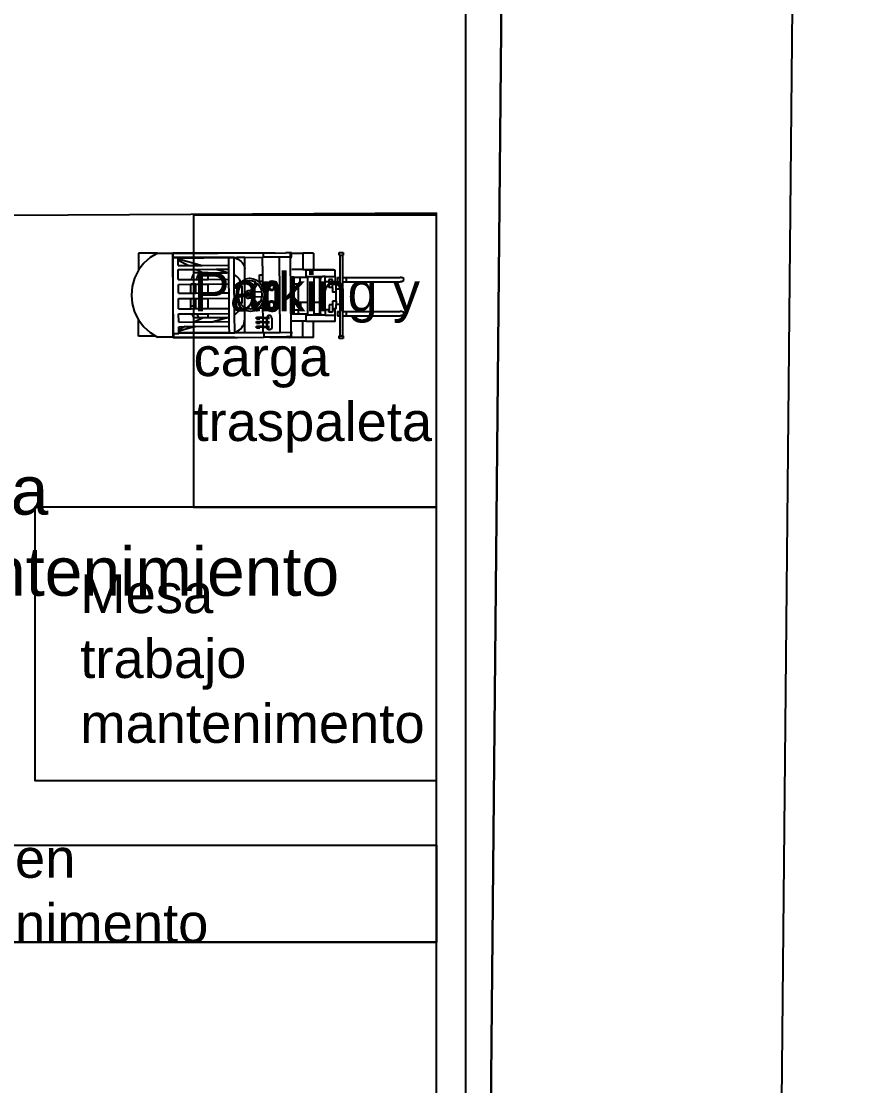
# Model space of a CAD drawing. Header units: millimetres. Extents: x 3051.7 to 3117.6, y 1576.4 to 1673.3.
# Drawn here: x 3109.07 to 3117.59, y 1587.99 to 1598.93 of the extents above; entities that cross this region are included whole.
import ezdxf

# ---------------------------------------------------------------- set-up
doc = ezdxf.new("R2010")
doc.units = ezdxf.units.MM
for name, color, linetype in [('AR_Maquinas', 140, 'Continuous'), ('CONSTRUCCION', 6, 'Continuous'), ('Edges', 7, 'Continuous'), ('Estructura', 9, 'Continuous'), ('PARCELA', 7, 'Continuous'), ('Zonas_Fabrica', 10, 'Continuous')]:
    doc.layers.add(name, color=color, linetype=linetype)
doc.layers.add('limites', color=200, linetype='Continuous', lineweight=30)
doc.styles.get("Standard").update_dxf_attribs({"font": 'arial.ttf'})

# ---------------------------------------------------------------- blocks, each defined once
blk = doc.blocks.new('plan')
at = {"layer": 'Edges'}
for p, q in [((284.9, 240.3), (284.9, 245.6)), ((284.9, 245.6), (293.2, 245.6)), ((293.2, 245.6), (293.2, 240.3)), ((345.7, 243.3), (345.7, 210.7)), ((345.7, 243.3), (367.9, 243.3)), ((367.9, 243.3), (367.9, 209)), ((367.9, 243.3), (395.5, 243.3)), ((391.9, 242.5), (391, 242.5)), ((391, 242.5), (391, 233.5)), ((395.5, 242.6), (391.9, 242.5)), ((391.9, 242.5), (391.9, 242.2)), ((391.9, 242.2), (401.2, 242.3)), ((391.9, 242.2), (392, 233.5)), ((395.5, 243.3), (394.4, 243.3)), ((395.5, 243.3), (395.5, 242.6)), ((395.5, 243.3), (435.6, 243.3)), ((401.2, 242.6), (395.5, 242.6)), ((401.2, 242.5), (401.2, 242.6)), ((401.2, 242.6), (401.2, 242.6)), ((401.2, 242.3), (401.2, 242.5)), ((425.8, 242.5), (401.2, 242.5)), ((401.2, 242.5), (401.2, 242.3)), ((401.2, 242.3), (425.8, 242.5)), ((401.2, 242.3), (401.2, 242.3)), ((425, 242.5), (425, 243.3)), ((425.8, 242.5), (435.6, 242.6)), ((435.6, 243.3), (435.6, 242.6)), ((435.6, 242.6), (447.2, 242.7)), ((501.9, 243.2), (447.2, 242.7)), ((447.2, 242.7), (447.3, 234)), ((633.9, 243.2), (501.9, 243.2)), ((507.7, 243.2), (501.9, 243.2)), ((633.9, 244.2), (507.7, 243.2)), ((507.7, 243.2), (633.9, 243.2)), ((633.9, 244.2), (633.9, 243.2)), ((633.9, 242.5), (633.9, 243.2)), ((633.9, 243.2), (634, 243.2)), ((635.3, 242.5), (633.9, 242.5)), ((634, 235.5), (633.9, 242.5)), ((634, 243.2), (634, 235.5)), ((635.3, 78.6), (635.3, 242.5)), ((635.3, 242.5), (666.6, 242.5)), ((669.8, 240.5), (666.6, 242.5)), ((285.9, 240.3), (284.9, 240.3)), ((292, 240.3), (285.9, 240.3)), ((285.9, 199), (285.9, 240.3)), ((293.2, 240.3), (292, 240.3)), ((292, 199), (292, 240.3)), ((391, 233.5), (389, 233.5)), ((392, 233.5), (391, 233.5)), ((392, 233.5), (414.2, 233.7)), ((392, 233.5), (393.3, 78.3)), ((414.2, 233.7), (447.3, 234)), ((414.2, 233.7), (415.5, 78.5)), ((431.5, 222.2), (431.7, 223.6)), ((431.7, 203.5), (431.5, 222.2)), ((431.7, 223.6), (432.2, 224.9)), ((432.2, 224.9), (433, 226.1)), ((433, 226.1), (434.1, 226.9)), ((434.1, 226.9), (435.3, 227.5)), ((435.3, 227.5), (436, 227.6)), ((436, 227.6), (436.6, 227.7)), ((436, 227.6), (436.8, 227.5)), ((436.4, 223.3), (440.5, 223.1)), ((436.4, 221.8), (440.6, 221.6)), ((436.6, 227.7), (437.9, 227.5)), ((436.8, 227.5), (438, 226.9)), ((437.9, 227.5), (439.2, 227)), ((438, 226.9), (439.1, 226.1)), ((439.1, 226.1), (439.9, 225)), ((439.2, 227), (440.2, 226.1)), ((439.9, 225), (440.4, 223.7)), ((440.2, 226.1), (441.1, 225)), ((440.4, 223.7), (440.5, 223.1)), ((440.5, 223.1), (441.7, 223)), ((440.6, 221.6), (440.7, 213.5)), ((440.6, 221.6), (441.8, 221.5)), ((441.1, 225), (441.6, 223.7)), ((441.6, 223.7), (441.7, 223)), ((441.7, 223), (447.2, 222.8)), ((441.8, 221.5), (441.8, 213.4)), ((441.8, 221.5), (447.1, 221.3)), ((447.1, 221.3), (447.8, 221.3)), ((447.2, 222.8), (447.9, 222.8)), ((447.3, 234), (449.2, 234)), ((447.8, 221.3), (448.7, 221.2)), ((447.9, 222.8), (448.7, 222.7)), ((448.7, 222.7), (449.3, 222.7)), ((448.7, 221.2), (449.3, 221.2)), ((449.2, 234), (507.8, 234.5)), ((449.2, 234), (449.2, 233.8)), ((449.2, 233.8), (487.2, 233.8)), ((449.2, 233.8), (449.3, 222.7)), ((449.3, 222.7), (449.6, 222.7)), ((449.3, 221.2), (449.4, 213.1)), ((449.3, 221.2), (449.5, 221.2)), ((449.5, 221.2), (450.5, 221.2)), ((449.6, 222.7), (450.5, 222.7)), ((450.5, 222.7), (451.6, 222.6)), ((450.5, 221.2), (451.6, 221.1)), ((451.6, 222.6), (452.7, 222.6)), ((451.6, 221.1), (452.7, 221.1)), ((452.7, 222.6), (453.8, 222.6)), ((452.7, 221.1), (453.8, 221.1)), ((453.8, 222.6), (455, 222.5)), ((453.8, 221.1), (455, 221)), ((455, 222.5), (456.3, 222.5)), ((455, 221), (456.3, 221)), ((456.4, 223.3), (456.3, 223)), ((456.3, 223), (456.3, 222.7)), ((456.3, 222.7), (456.3, 222.5)), ((456.3, 222.5), (456.3, 222.5)), ((456.3, 222.5), (456.3, 222.3)), ((456.3, 222.3), (456.3, 221.8)), ((456.3, 221.8), (456.3, 221.4)), ((456.3, 221.4), (456.3, 221)), ((456.3, 221), (456.3, 221)), ((456.3, 221), (456.3, 220.9)), ((456.3, 220.9), (456.3, 220.6)), ((456.3, 220.6), (456.3, 220.3)), ((456.3, 220.3), (456.3, 220.1)), ((456.3, 220.1), (456.4, 220)), ((456.4, 223.5), (456.4, 223.5)), ((456.4, 223.5), (456.4, 223.3)), ((462.9, 223.4), (456.4, 223.5)), ((462.8, 219.9), (456.4, 220)), ((462.9, 223.3), (462.8, 223.2)), ((462.8, 223.2), (462.8, 222.9)), ((462.8, 222.9), (462.8, 222.6)), ((462.8, 222.6), (462.8, 222.2)), ((462.8, 222.2), (462.8, 221.7)), ((462.8, 222), (462.8, 222.2)), ((462.8, 222.2), (462.9, 222.2)), ((462.8, 222), (462.9, 222)), ((462.8, 221.9), (462.8, 222)), ((462.8, 222), (462.8, 222)), ((462.8, 221.9), (462.9, 221.9)), ((462.8, 221.8), (462.8, 221.9)), ((462.8, 221.7), (462.8, 221.8)), ((462.8, 221.7), (462.8, 221.3)), ((462.8, 221.7), (462.9, 221.7)), ((462.8, 221.6), (462.8, 221.7)), ((462.8, 221.5), (462.8, 221.6)), ((462.8, 221.5), (462.9, 221.5)), ((462.8, 221.4), (462.8, 221.5)), ((462.8, 221.3), (462.8, 221.4)), ((462.8, 221.3), (462.8, 220.8)), ((462.8, 221.3), (462.9, 221.3)), ((462.8, 221.3), (462.8, 221.3)), ((462.8, 221.1), (462.8, 221.3)), ((462.8, 221.1), (462.9, 221.1)), ((462.8, 221), (462.8, 221.1)), ((462.8, 221.1), (462.8, 221.1)), ((462.8, 221), (462.9, 221)), ((462.8, 220.9), (462.8, 221)), ((462.8, 221), (462.8, 221)), ((462.9, 220.9), (462.8, 220.9)), ((462.8, 220.9), (462.9, 220.9)), ((462.8, 220.9), (462.8, 220.9)), ((462.8, 220.8), (462.8, 220.5)), ((462.8, 220.5), (462.8, 220.2)), ((462.8, 220.2), (462.8, 220)), ((462.8, 220), (462.8, 219.9)), ((462.8, 219.9), (462.9, 220)), ((462.9, 223.4), (462.9, 223.3)), ((462.9, 223.3), (462.9, 223.4)), ((463, 223.1), (462.9, 223.3)), ((462.9, 222.4), (462.9, 222.4)), ((462.9, 222.4), (462.9, 222.3)), ((462.9, 222.4), (462.9, 222.4)), ((462.9, 222.3), (462.9, 222.4)), ((462.9, 222.4), (462.9, 222.4)), ((462.9, 222.4), (462.9, 222.4)), ((462.9, 222.3), (462.9, 222.2)), ((462.9, 222.3), (462.9, 222.3)), ((462.9, 222.2), (462.9, 222.3)), ((462.9, 222.3), (462.9, 222.3)), ((462.9, 222.2), (462.9, 222)), ((462.9, 222.2), (462.9, 222.2)), ((462.9, 222), (462.9, 221.9)), ((462.9, 221.9), (462.9, 221.7)), ((462.9, 221.7), (462.9, 221.5)), ((462.9, 221.5), (462.9, 221.3)), ((462.9, 221.3), (462.9, 221.1)), ((462.9, 220.7), (463, 221.1)), ((462.9, 221.1), (462.9, 221)), ((462.9, 221), (462.9, 220.9)), ((462.9, 220.9), (462.9, 220.9)), ((462.9, 220.4), (462.9, 220.7)), ((462.9, 220.1), (462.9, 220.4)), ((462.9, 220), (462.9, 220.1)), ((463, 222.8), (463, 223.1)), ((463, 222.5), (463, 222.8)), ((463, 222), (463, 222.5)), ((463, 221.6), (463, 222)), ((463, 221.1), (463, 221.6)), ((487.2, 233.8), (487.2, 205.9)), ((487.2, 233.8), (507.8, 233.8)), ((490.9, 219.8), (489.3, 216.5)), ((492.9, 222.9), (490.9, 219.8)), ((495.3, 225.6), (492.9, 222.9)), ((498.1, 228), (495.3, 225.6)), ((501.1, 230.1), (498.1, 228)), ((504.4, 231.7), (501.1, 230.1)), ((507.8, 232.8), (504.4, 231.7)), ((507.8, 234.5), (518.8, 234.5)), ((507.8, 234.5), (507.8, 233.8)), ((507.8, 233.8), (507.8, 232.8)), ((507.8, 232.8), (508.1, 196.9)), ((518.8, 234.5), (622.9, 235.4)), ((518.8, 234.5), (518.8, 233.8)), ((518.8, 233.8), (622.9, 233.8)), ((518.8, 233.8), (519, 220.5)), ((588.6, 221), (519, 220.5)), ((519, 220.5), (519, 210.9)), ((588.6, 221), (622.9, 230.4)), ((609.7, 221.2), (588.6, 221)), ((609.7, 221.2), (622.9, 227.7)), ((623, 221.3), (609.7, 221.2)), ((634, 235.5), (622.9, 235.4)), ((622.9, 235.4), (622.9, 233.8)), ((622.9, 233.8), (622.9, 230.4)), ((622.9, 230.4), (622.9, 227.7)), ((622.9, 227.7), (623, 221.3)), ((634, 235.5), (634, 233.8)), ((634, 233.2), (635.3, 233.8)), ((635.3, 233.8), (634, 233.8)), ((634, 233.4), (635.3, 233.8)), ((634, 233.8), (634, 233.4)), ((634, 233.4), (634, 233.2)), ((634, 233.2), (635.2, 81.8)), ((635.3, 83.2), (635.3, 233.8)), ((681.8, 233.2), (669.8, 240.5)), ((669.8, 240.5), (705.8, 240.5)), ((695, 221.3), (681.8, 233.2)), ((705.8, 207.2), (695, 221.3)), ((705.8, 240.5), (705.8, 207.2)), ((160.4, 197.1), (160.2, 191.6)), ((160.4, 197.1), (161.4, 197.5)), ((161.4, 197.5), (162.4, 197.9)), ((162.4, 197.9), (163.4, 198.2)), ((163.4, 198.2), (164.4, 198.5)), ((164.4, 198.5), (165.4, 198.7)), ((165.4, 198.7), (166.5, 198.9)), ((166.5, 198.9), (167.5, 199)), ((278.5, 199), (167.5, 199)), ((278.5, 190.2), (278.5, 199)), ((285.9, 199), (278.5, 199)), ((285.9, 190.2), (285.9, 199)), ((296.5, 199), (292, 199)), ((292, 190.2), (292, 199)), ((296.5, 190.2), (296.5, 199)), ((301.4, 210.7), (301.4, 197.4)), ((301.4, 210.7), (345.7, 210.7)), ((301.4, 197.4), (301.4, 186.4)), ((321.7, 197.4), (301.4, 197.4)), ((321.7, 197.4), (326.7, 197.4)), ((321.7, 186.4), (321.7, 197.4)), ((326.7, 197.4), (327.3, 197.4)), ((326.7, 197.4), (345.3, 197.4)), ((327.3, 197.4), (328, 197.2)), ((328, 197.2), (328.6, 197)), ((328.6, 197), (329.2, 196.7)), ((345.3, 197.4), (358.3, 197.4)), ((345.3, 194.7), (345.3, 197.4)), ((345.7, 210.7), (360.9, 210.7)), ((358.3, 197.4), (360.9, 197.4)), ((358.3, 194.7), (358.3, 197.4)), ((360.9, 210.7), (360.9, 209)), ((367.9, 209), (360.9, 209)), ((360.9, 209), (360.9, 197.4)), ((389.2, 209), (367.9, 209)), ((389.5, 209), (389.2, 209)), ((431.7, 203.5), (431.9, 202.1)), ((431.9, 202.1), (432.4, 200.8)), ((432.4, 200.8), (433.2, 199.7)), ((433.2, 199.7), (434.3, 198.8)), ((434.3, 198.8), (435.5, 198.3)), ((435.5, 198.3), (436.3, 198.2)), ((436.3, 198.2), (437, 198.3)), ((436.3, 198.2), (436.9, 198.1)), ((436.4, 213.7), (440.7, 213.5)), ((436.4, 212.2), (440.7, 212)), ((436.4, 204.8), (440.8, 204.6)), ((436.4, 203.3), (440.7, 203.1)), ((436.9, 198.1), (438.2, 198.3)), ((437, 198.3), (438.3, 198.9)), ((438.2, 198.3), (439.4, 198.9)), ((438.3, 198.9), (439.3, 199.7)), ((439.3, 199.7), (440.1, 200.9)), ((439.4, 198.9), (440.5, 199.7)), ((440.1, 200.9), (440.6, 202.2)), ((440.5, 199.7), (441.3, 200.9)), ((440.6, 202.2), (440.7, 203.1)), ((440.7, 213.5), (441.8, 213.4)), ((440.7, 212), (440.8, 204.6)), ((440.7, 212), (441.9, 211.9)), ((440.7, 203.1), (441.9, 203)), ((440.8, 204.6), (441.9, 204.5)), ((441.3, 200.9), (441.8, 202.2)), ((441.8, 213.4), (447.2, 213.2)), ((441.8, 202.2), (441.9, 203)), ((441.9, 211.9), (441.9, 204.5)), ((441.9, 211.9), (447.1, 211.7)), ((441.9, 204.5), (447.2, 204.3)), ((441.9, 203), (447.1, 202.8)), ((447.1, 211.7), (447.8, 211.6)), ((447.1, 202.8), (447.8, 202.7)), ((447.2, 213.2), (447.9, 213.1)), ((447.2, 204.3), (447.9, 204.2)), ((447.8, 211.6), (448.7, 211.6)), ((447.8, 202.7), (448.7, 202.7)), ((447.9, 213.1), (448.7, 213.1)), ((447.9, 204.2), (448.7, 204.2)), ((448.7, 213.1), (449.4, 213.1)), ((448.7, 211.6), (449.4, 211.6)), ((448.7, 204.2), (449.5, 204.2)), ((448.7, 202.7), (449.5, 202.7)), ((449.4, 213.1), (449.6, 213.1)), ((449.4, 211.6), (449.5, 204.2)), ((449.4, 211.6), (449.5, 211.6)), ((449.5, 211.6), (450.5, 211.5)), ((449.5, 204.2), (449.6, 204.2)), ((449.5, 202.7), (450.5, 202.6)), ((449.5, 202.7), (449.5, 202.7)), ((449.5, 202.7), (449.7, 183.2)), ((449.6, 213.1), (450.5, 213)), ((449.6, 204.2), (450.5, 204.1)), ((450.5, 213), (451.6, 213)), ((450.5, 211.5), (451.6, 211.5)), ((450.5, 204.1), (451.6, 204.1)), ((450.5, 202.6), (451.6, 202.6)), ((451.6, 213), (452.7, 213)), ((451.6, 211.5), (452.7, 211.5)), ((451.6, 204.1), (452.7, 204.1)), ((451.6, 202.6), (452.7, 202.6)), ((452.7, 213), (453.8, 212.9)), ((452.7, 211.5), (453.8, 211.4)), ((452.7, 204.1), (453.8, 204)), ((452.7, 202.6), (453.8, 202.5)), ((453.8, 212.9), (455, 212.9)), ((453.8, 211.4), (455, 211.4)), ((453.8, 204), (455, 204)), ((453.8, 202.5), (455, 202.5)), ((455, 212.9), (456.3, 212.9)), ((455, 211.4), (456.3, 211.4)), ((455, 204), (456.3, 204)), ((455, 202.5), (456.3, 202.5)), ((456.4, 213.7), (456.3, 213.4)), ((456.3, 213.4), (456.3, 213.1)), ((456.3, 213.1), (456.3, 212.9)), ((456.3, 212.9), (456.3, 212.9)), ((456.3, 212.9), (456.3, 212.6)), ((456.3, 212.6), (456.3, 212.2)), ((456.3, 212.2), (456.3, 211.7)), ((456.3, 211.7), (456.3, 211.4)), ((456.3, 211.4), (456.3, 211.4)), ((456.3, 211.4), (456.3, 211.3)), ((456.3, 211.3), (456.3, 210.9)), ((456.3, 210.9), (456.3, 210.7)), ((456.3, 210.7), (456.3, 210.5)), ((456.3, 210.5), (456.4, 210.4)), ((456.4, 204.8), (456.3, 204.5)), ((456.3, 204.5), (456.3, 204.1)), ((456.3, 204.1), (456.3, 204)), ((456.3, 204), (456.3, 204)), ((456.3, 204), (456.3, 203.7)), ((456.3, 203.7), (456.3, 203.3)), ((456.3, 203.3), (456.3, 202.8)), ((456.3, 202.8), (456.3, 202.5)), ((456.3, 202.5), (456.3, 202.5)), ((456.3, 202.5), (456.3, 202.4)), ((456.3, 202.4), (456.3, 202)), ((456.3, 202), (456.3, 201.7)), ((456.3, 201.7), (456.3, 201.6)), ((456.3, 201.6), (456.4, 201.5)), ((456.4, 213.9), (456.4, 213.8)), ((462.9, 213.8), (456.4, 213.9)), ((456.4, 213.8), (456.4, 213.7)), ((462.8, 210.3), (456.4, 210.4)), ((456.4, 205), (456.4, 204.9)), ((462.9, 204.9), (456.4, 205)), ((456.4, 204.9), (456.4, 204.8)), ((462.8, 201.4), (456.4, 201.5)), ((462.9, 213.7), (462.8, 213.6)), ((462.8, 213.6), (462.8, 213.3)), ((462.8, 213.3), (462.8, 212.9)), ((462.8, 212.9), (462.8, 212.5)), ((462.8, 212.5), (462.9, 212.6)), ((462.8, 212.5), (462.8, 212.1)), ((462.8, 212.4), (462.8, 212.5)), ((462.8, 212.4), (462.9, 212.4)), ((462.8, 212.2), (462.8, 212.4)), ((462.8, 212.4), (462.8, 212.4)), ((462.8, 212.2), (462.9, 212.2)), ((462.8, 212), (462.8, 212.2)), ((462.8, 212.2), (462.8, 212.2)), ((462.8, 212.1), (462.8, 211.6)), ((462.8, 212), (462.9, 212)), ((462.8, 211.8), (462.8, 212)), ((462.8, 212), (462.8, 212)), ((462.8, 211.8), (462.9, 211.8)), ((462.8, 211.7), (462.8, 211.8)), ((462.8, 211.8), (462.8, 211.8)), ((462.8, 211.7), (462.9, 211.7)), ((462.8, 211.6), (462.8, 211.7)), ((462.8, 211.6), (462.8, 211.2)), ((462.8, 211.5), (462.8, 211.6)), ((462.8, 211.5), (462.9, 211.5)), ((462.8, 211.4), (462.8, 211.5)), ((462.8, 211.5), (462.8, 211.5)), ((462.8, 211.4), (462.9, 211.4)), ((462.8, 211.3), (462.8, 211.4)), ((462.8, 211.4), (462.8, 211.4)), ((462.9, 211.3), (462.8, 211.3)), ((462.8, 211.3), (462.9, 211.3)), ((462.8, 211.3), (462.8, 211.3)), ((462.8, 211.2), (462.8, 210.8)), ((462.8, 210.8), (462.8, 210.6)), ((462.8, 210.6), (462.8, 210.4)), ((462.8, 210.4), (462.8, 210.3)), ((462.8, 210.3), (462.9, 210.3)), ((462.9, 204.8), (462.8, 204.7)), ((462.8, 204.7), (462.8, 204.4)), ((462.8, 204.4), (462.8, 204)), ((462.8, 204), (462.8, 203.6)), ((462.8, 203.6), (462.9, 203.7)), ((462.8, 203.6), (462.8, 203.2)), ((462.8, 203.5), (462.8, 203.6)), ((462.8, 203.5), (462.9, 203.5)), ((462.8, 203.3), (462.8, 203.5)), ((462.8, 203.5), (462.8, 203.5)), ((462.8, 203.3), (462.9, 203.3)), ((462.8, 203.1), (462.8, 203.3)), ((462.8, 203.3), (462.8, 203.3)), ((462.8, 203.2), (462.8, 202.7)), ((462.8, 203.1), (462.9, 203.1)), ((462.8, 202.9), (462.8, 203.1)), ((462.8, 203.1), (462.8, 203.1)), ((462.8, 202.9), (462.9, 202.9)), ((462.8, 202.8), (462.8, 202.9)), ((462.8, 202.9), (462.8, 202.9)), ((462.8, 202.8), (462.9, 202.8)), ((462.8, 202.7), (462.8, 202.8)), ((462.8, 202.7), (462.8, 202.3)), ((462.8, 202.6), (462.8, 202.7)), ((462.8, 202.6), (462.9, 202.6)), ((462.8, 202.5), (462.8, 202.6)), ((462.8, 202.6), (462.8, 202.6)), ((462.8, 202.5), (462.9, 202.5)), ((462.8, 202.4), (462.8, 202.5)), ((462.8, 202.5), (462.8, 202.5)), ((462.9, 202.4), (462.8, 202.4)), ((462.8, 202.4), (462.9, 202.4)), ((462.8, 202.4), (462.8, 202.4)), ((462.8, 202.3), (462.8, 201.9)), ((462.8, 201.9), (462.8, 201.6)), ((462.8, 201.6), (462.8, 201.5)), ((462.8, 201.5), (462.8, 201.4)), ((462.8, 201.4), (462.9, 201.4)), ((462.9, 213.8), (462.9, 213.7)), ((462.9, 213.7), (462.9, 213.8)), ((463, 213.5), (462.9, 213.7)), ((462.9, 212.8), (462.9, 212.8)), ((462.9, 212.8), (462.9, 212.7)), ((462.9, 212.8), (462.9, 212.8)), ((462.9, 212.7), (462.9, 212.8)), ((462.9, 212.8), (462.9, 212.8)), ((462.9, 212.7), (462.9, 212.6)), ((462.9, 212.7), (462.9, 212.7)), ((462.9, 212.6), (462.9, 212.7)), ((462.9, 212.7), (462.9, 212.7)), ((462.9, 212.7), (462.9, 212.7)), ((462.9, 212.6), (462.9, 212.4)), ((462.9, 212.6), (462.9, 212.6)), ((462.9, 212.4), (462.9, 212.2)), ((462.9, 212.2), (462.9, 212)), ((462.9, 212), (462.9, 211.8)), ((462.9, 211.8), (462.9, 211.7)), ((462.9, 211.7), (462.9, 211.5)), ((462.9, 211.1), (463, 211.5)), ((462.9, 211.5), (462.9, 211.4)), ((462.9, 211.4), (462.9, 211.3)), ((462.9, 211.3), (462.9, 211.3)), ((462.9, 210.8), (462.9, 211.1)), ((462.9, 210.5), (462.9, 210.8)), ((462.9, 210.3), (462.9, 210.5)), ((462.9, 204.9), (462.9, 204.8)), ((462.9, 204.8), (462.9, 204.9)), ((463, 204.6), (462.9, 204.8)), ((462.9, 203.9), (462.9, 203.8)), ((462.9, 203.8), (462.9, 203.9)), ((462.9, 203.8), (462.9, 203.8)), ((462.9, 203.8), (462.9, 203.7)), ((462.9, 203.8), (462.9, 203.8)), ((462.9, 203.8), (462.9, 203.8)), ((462.9, 203.7), (462.9, 203.8)), ((462.9, 203.8), (462.9, 203.8)), ((462.9, 203.8), (462.9, 203.8)), ((462.9, 203.8), (462.9, 203.8)), ((462.9, 203.7), (462.9, 203.5)), ((462.9, 203.7), (462.9, 203.7)), ((462.9, 203.5), (462.9, 203.3)), ((462.9, 203.3), (462.9, 203.1)), ((462.9, 203.1), (462.9, 202.9)), ((462.9, 202.9), (462.9, 202.8)), ((462.9, 202.8), (462.9, 202.6)), ((462.9, 202.2), (463, 202.6)), ((462.9, 202.6), (462.9, 202.5)), ((462.9, 202.5), (462.9, 202.4)), ((462.9, 202.4), (462.9, 202.4)), ((462.9, 201.8), (462.9, 202.2)), ((462.9, 201.6), (462.9, 201.8)), ((462.9, 201.4), (462.9, 201.6)), ((463, 213.2), (463, 213.5)), ((463, 212.8), (463, 213.2)), ((463, 212.4), (463, 212.8)), ((463, 212), (463, 212.4)), ((463, 211.5), (463, 212)), ((463, 204.3), (463, 204.6)), ((463, 203.9), (463, 204.3)), ((463, 203.5), (463, 203.9)), ((463, 203.1), (463, 203.5)), ((463, 202.6), (463, 203.1)), ((487.4, 209.5), (487.2, 205.9)), ((487.2, 205.9), (487.2, 187.1)), ((488.1, 213.1), (487.4, 209.5)), ((489.3, 216.5), (488.1, 213.1)), ((552.5, 211.2), (519, 210.9)), ((519, 210.9), (519.1, 202)), ((520, 202.3), (519.1, 202)), ((519.1, 202), (519.2, 194.3)), ((520.3, 202.3), (520, 202.3)), ((520.3, 202.3), (552.5, 211.2)), ((523.8, 203), (520.3, 202.3)), ((523.8, 203), (562.2, 203)), ((589.9, 211.5), (552.5, 211.2)), ((562.2, 203), (562.2, 194.7)), ((562.2, 203), (562.4, 203)), ((562.4, 203), (562.4, 194.7)), ((562.4, 203), (572.6, 203)), ((572.6, 203), (589.9, 211.5)), ((572.6, 203), (580.5, 203)), ((580.5, 203), (590.7, 203)), ((580.5, 203), (581.4, 202.1)), ((581.4, 202.1), (582.3, 201)), ((582.3, 201), (583.1, 199.6)), ((583.1, 199.6), (583.9, 198)), ((583.9, 198), (584.6, 196.3)), ((623, 211.7), (589.9, 211.5)), ((590.7, 203), (591.6, 202.1)), ((591.6, 202.1), (592.4, 201)), ((592.4, 201), (593.3, 199.6)), ((593.3, 199.6), (594, 198)), ((594, 198), (594.8, 196.3)), ((623, 211.7), (623.2, 195.2)), ((705.9, 207.1), (705.8, 207.2)), ((713.9, 191.1), (705.9, 207.1)), ((160.2, 191.6), (161.2, 191.2)), ((161.2, 191.2), (162.2, 190.8)), ((162.2, 190.8), (163.2, 190.5)), ((163.2, 190.5), (164.3, 190.3)), ((164.3, 190.3), (165.4, 190.2)), ((165.4, 190.2), (166.5, 190.2)), ((166.5, 190.2), (167.5, 190.2)), ((278.5, 190.2), (167.5, 190.2)), ((285.9, 190.2), (278.5, 190.2)), ((285.9, 129.3), (285.9, 190.2)), ((296.5, 190.2), (292, 190.2)), ((292, 175.5), (292, 190.2)), ((292, 175.5), (299.2, 175.5)), ((292, 144), (292, 175.5)), ((299.2, 184.8), (306.4, 184.8)), ((299.2, 184.8), (299.2, 175.5)), ((299.2, 168.9), (299.2, 175.5)), ((301.4, 186.4), (306.4, 186.4)), ((306.4, 186.4), (306.7, 186.4)), ((306.4, 186.4), (306.4, 184.8)), ((306.4, 184.8), (306.7, 184.8)), ((306.4, 184.8), (306.4, 176.1)), ((306.4, 176.1), (306.7, 176.1)), ((306.7, 186.4), (306.7, 191.3)), ((306.7, 191.3), (313.9, 191.3)), ((306.7, 176.1), (306.7, 184.8)), ((306.7, 176.1), (313.9, 176.1)), ((306.7, 168.9), (306.7, 176.1)), ((313.9, 191.3), (314.2, 191.3)), ((313.9, 176.1), (313.9, 191.3)), ((314.2, 191.3), (314.2, 186.4)), ((314.2, 186.4), (321.7, 186.4)), ((321.7, 186.4), (321.7, 129.4)), ((329.2, 196.7), (329.7, 196.4)), ((329.7, 196.4), (330.2, 196)), ((330.2, 196), (330.6, 195.5)), ((330.6, 195.5), (331, 194.9)), ((331, 194.9), (331.1, 194.7)), ((331.1, 194.7), (331.3, 194.3)), ((333.7, 194.7), (331.1, 194.7)), ((331.3, 194.3), (331.5, 193.7)), ((331.5, 193.7), (331.6, 193.1)), ((331.6, 193.1), (331.7, 192.4)), ((331.7, 192.4), (331.7, 123.4)), ((345.3, 194.7), (333.7, 194.7)), ((333.7, 171.3), (333.7, 194.7)), ((345.3, 171.3), (345.3, 194.7)), ((376.7, 194.7), (358.3, 194.7)), ((358.3, 171.3), (358.3, 194.7)), ((372.8, 171.3), (372.8, 187)), ((372.8, 187), (376.7, 187)), ((376.7, 194.7), (376.7, 187)), ((386, 194.7), (376.7, 194.7)), ((376.7, 187), (386, 187)), ((386, 187), (386, 194.7)), ((388.8, 194.7), (386, 194.7)), ((386, 171.3), (386, 187)), ((388.8, 194.7), (389.4, 119.7)), ((389.6, 194.7), (388.8, 194.7)), ((418.7, 180.3), (419.2, 182.8)), ((419, 138.3), (418.7, 180.3)), ((419.2, 182.8), (420.3, 185)), ((420.3, 185), (421.9, 186.9)), ((421.9, 186.9), (423.9, 188.4)), ((422.4, 180.3), (423, 182.8)), ((422.7, 138.3), (422.4, 180.3)), ((423, 182.8), (424.1, 185)), ((424.2, 182.3), (423.7, 180.2)), ((423.7, 180.2), (424.1, 138.4)), ((423.9, 188.4), (426.2, 189.3)), ((424.1, 185), (425.7, 187)), ((425.2, 184.2), (424.2, 182.3)), ((424.7, 179.2), (424.2, 177.2)), ((424.2, 177.2), (424.3, 175.2)), ((424.3, 175.2), (424.9, 173.3)), ((425.6, 181), (424.7, 179.2)), ((425.2, 179.2), (424.8, 177.2)), ((424.8, 177.2), (424.8, 175.2)), ((424.8, 175.2), (425.4, 173.3)), ((426.6, 185.9), (425.2, 184.2)), ((426.1, 181), (425.2, 179.2)), ((426.9, 182.5), (425.6, 181)), ((425.7, 187), (427.6, 188.4)), ((427.4, 182.5), (426.1, 181)), ((426.2, 189.3), (428.6, 189.6)), ((426.9, 178.5), (426.5, 177.1)), ((426.5, 177.1), (426.6, 175.5)), ((428.3, 187.2), (426.6, 185.9)), ((426.6, 175.5), (427, 174.1)), ((428.5, 183.5), (426.9, 182.5)), ((427.6, 179.9), (426.9, 178.5)), ((429.1, 183.5), (427.4, 182.5)), ((427.6, 188.4), (429.9, 189.3)), ((428.6, 181), (427.6, 179.9)), ((430.2, 188), (428.3, 187.2)), ((430.4, 184.1), (428.5, 183.5)), ((432.3, 189.7), (428.6, 189.6)), ((429.8, 181.8), (428.6, 181)), ((430.9, 184.1), (429.1, 183.5)), ((431.2, 182.3), (429.8, 181.8)), ((429.9, 189.3), (432.3, 189.7)), ((432.1, 188.2), (430.2, 188)), ((432.3, 184.2), (430.4, 184.1)), ((432.8, 184.2), (430.9, 184.1)), ((432.2, 182.3), (431.2, 182.3)), ((433.9, 188), (432.1, 188.2)), ((432.3, 188.2), (432.1, 188.2)), ((433.6, 182), (432.2, 182.3)), ((432.7, 182.3), (432.2, 182.3)), ((432.3, 189.7), (434.7, 189.4)), ((434.4, 188), (432.3, 188.2)), ((432.8, 184.2), (432.3, 184.2)), ((434.1, 182), (432.7, 182.3)), ((434.7, 183.7), (432.8, 184.2)), ((434.8, 181.2), (433.6, 182)), ((435.8, 187.2), (433.9, 188)), ((435.4, 181.2), (434.1, 182)), ((436.4, 187.2), (434.4, 188)), ((434.7, 189.4), (437, 188.5)), ((436.4, 182.8), (434.7, 183.7)), ((435.9, 180.2), (434.8, 181.2)), ((436.4, 180.2), (435.4, 181.2)), ((437.6, 186), (435.8, 187.2)), ((436.7, 178.9), (435.9, 180.2)), ((438.1, 186), (436.4, 187.2)), ((437.8, 181.4), (436.4, 182.8)), ((437.2, 178.9), (436.4, 180.2)), ((437.1, 177.4), (436.7, 178.9)), ((436.8, 174.4), (437.2, 175.9)), ((437, 188.5), (439, 187.1)), ((437.2, 175.9), (437.1, 177.4)), ((437.6, 177.4), (437.2, 178.9)), ((437.4, 174.4), (437.7, 175.9)), ((439, 184.4), (437.6, 186)), ((437.7, 175.9), (437.6, 177.4)), ((438.8, 179.7), (437.8, 181.4)), ((439.5, 184.4), (438.1, 186)), ((439.4, 177.7), (438.8, 179.7)), ((439, 187.1), (440.6, 185.2)), ((440, 182.4), (439, 184.4)), ((439, 173.7), (439.5, 175.7)), ((439.5, 175.7), (439.4, 177.7)), ((440.5, 182.4), (439.5, 184.4)), ((440.5, 180.3), (440, 182.4)), ((441, 180.3), (440.5, 182.4)), ((441, 180.3), (440.5, 180.3)), ((440.9, 138.7), (440.5, 180.3)), ((440.6, 185.2), (441.8, 182.9)), ((441.4, 138.7), (441, 180.3)), ((441.8, 182.9), (442.4, 180.5)), ((442.4, 180.5), (442.7, 138.6)), ((449.7, 183.2), (458, 183.2)), ((449.7, 183.2), (449.8, 169.7)), ((450.8, 171.7), (455.1, 178.9)), ((454.8, 170), (458, 175.3)), ((455.1, 178.9), (458, 181.8)), ((458, 181.8), (460.8, 184.5)), ((458, 183.2), (458, 181.8)), ((458, 175.3), (458.6, 176.4)), ((458, 175.3), (458, 169.7)), ((458.6, 176.4), (459.6, 177.3)), ((459.6, 177.3), (462, 179.7)), ((459.6, 177.3), (471.2, 160)), ((461, 184.7), (460.8, 184.5)), ((461, 184.7), (467.8, 188.4)), ((462, 179.7), (463.6, 181.2)), ((462, 179.7), (473.8, 162)), ((463.6, 181.2), (469.4, 184.4)), ((463.6, 181.2), (463.7, 181.3)), ((467.8, 188.4), (475.1, 189.8)), ((469.4, 184.4), (475.5, 185.6)), ((475.4, 189.9), (475.1, 189.8)), ((475.4, 189.9), (482.8, 189)), ((475.5, 185.6), (475.8, 185.7)), ((475.5, 185.6), (481.7, 184.9)), ((481.7, 184.9), (481.9, 184.8)), ((481.7, 184.9), (487.2, 182.4)), ((483.2, 188.9), (482.8, 189)), ((483.2, 188.9), (487.2, 187.1)), ((487.2, 187.1), (490.1, 185.8)), ((487.2, 182.4), (487.2, 159.4)), ((487.2, 182.4), (487.7, 182.2)), ((487.7, 182.2), (492.8, 177.8)), ((490.1, 185.8), (495.6, 181.1)), ((492.8, 177.8), (493, 177.6)), ((492.8, 177.8), (494, 176.1)), ((494, 176.1), (493.3, 172.5)), ((494, 176.1), (497, 171.7)), ((496.7, 183.6), (495.6, 181.1)), ((495.6, 181.1), (496.1, 180.6)), ((496.3, 180.5), (496.1, 180.6)), ((501, 173.7), (496.3, 180.5)), ((498.5, 187), (496.7, 183.6)), ((500.8, 190.1), (498.5, 187)), ((503.3, 193), (500.8, 190.1)), ((506.2, 195.5), (503.3, 193)), ((508.1, 196.9), (506.2, 195.5)), ((508.1, 196.9), (508.7, 114.3)), ((562.2, 194.7), (519.2, 194.3)), ((519.2, 194.3), (519.3, 183.6)), ((562.2, 184), (519.3, 183.6)), ((519.3, 183.6), (519.4, 162.7)), ((562.4, 194.7), (562.2, 194.7)), ((562.2, 184), (562.2, 163.1)), ((562.4, 184), (562.2, 184)), ((585.1, 194.9), (562.4, 194.7)), ((587.4, 184.2), (562.4, 184)), ((562.4, 184), (562.4, 163.1)), ((584.6, 196.3), (585.1, 194.9)), ((595.2, 195), (585.1, 194.9)), ((597.6, 184.3), (587.4, 184.2)), ((587.4, 184.2), (587.7, 182)), ((587.7, 182), (588, 179.2)), ((588, 179.2), (598.2, 179.2)), ((588, 179.2), (588, 163.3)), ((594.8, 196.3), (595.2, 195)), ((623.2, 195.2), (595.2, 195)), ((623.3, 184.5), (597.6, 184.3)), ((597.6, 184.3), (597.9, 182)), ((597.9, 182), (598.2, 179.2)), ((598.2, 179.2), (598.2, 163.4)), ((623.3, 184.5), (623.4, 163.6)), ((718.8, 173.9), (713.9, 191.1)), ((299.2, 168.9), (306.7, 168.9)), ((299.2, 168.9), (299.2, 150.2)), ((333.7, 171.3), (345.3, 171.3)), ((333.7, 119.7), (333.7, 171.3)), ((345.3, 119.7), (345.3, 171.3)), ((358.3, 119.7), (358.3, 171.3)), ((358.3, 171.3), (372.8, 171.3)), ((372.8, 171.3), (376.7, 171.3)), ((376.7, 171.3), (376.7, 134.2)), ((376.7, 171.3), (386, 171.3)), ((386, 134.2), (386, 171.3)), ((424.9, 173.3), (425.9, 171.6)), ((425.4, 173.3), (426.4, 171.6)), ((425.9, 171.6), (427.3, 170.2)), ((426.4, 171.6), (427.8, 170.2)), ((427, 174.1), (427.8, 172.7)), ((427.3, 170.2), (429, 169.2)), ((427.8, 172.7), (428.8, 171.7)), ((427.8, 170.2), (429.5, 169.2)), ((428.8, 171.7), (430.1, 171)), ((429, 169.2), (430.9, 168.8)), ((429.5, 169.2), (431.4, 168.8)), ((430.1, 171), (431.5, 170.6)), ((431.4, 168.8), (430.9, 168.8)), ((431.4, 168.8), (433.3, 168.8)), ((431.5, 170.6), (432.5, 170.7)), ((431.5, 170.6), (431.6, 170.6)), ((431.6, 170.6), (433, 170.7)), ((432.5, 170.7), (433.9, 171.1)), ((433, 170.7), (434.4, 171.1)), ((433.3, 168.8), (435.2, 169.4)), ((433.9, 171.1), (435.1, 171.9)), ((434.4, 171.1), (435.7, 171.9)), ((435.1, 171.9), (436.1, 173)), ((435.2, 169.4), (436.8, 170.5)), ((435.7, 171.9), (436.7, 173)), ((436.1, 173), (436.8, 174.4)), ((436.7, 173), (437.4, 174.4)), ((436.8, 170.5), (438.1, 171.9)), ((438.1, 171.9), (439, 173.7)), ((447.4, 154.7), (448.1, 163.4)), ((448.6, 146), (447.4, 154.7)), ((448.2, 163.5), (448.1, 163.4)), ((448.2, 163.5), (449.8, 168.6)), ((450.1, 169.7), (449.8, 169.7)), ((449.8, 169.7), (449.8, 168.6)), ((449.8, 168.6), (450.1, 169.7)), ((450.1, 169.7), (450.7, 171.6)), ((450.8, 171.7), (450.7, 171.6)), ((451.9, 154.8), (452.2, 159.4)), ((452.7, 149.1), (451.9, 154.8)), ((452.2, 159.4), (452.5, 162.7)), ((471.2, 160), (452.2, 159.4)), ((452.5, 162.7), (454.7, 169.7)), ((454.7, 169.7), (454.8, 170)), ((458, 169.7), (454.7, 169.7)), ((454.8, 170), (454.8, 170.1)), ((469.8, 156.7), (469.6, 154.7)), ((469.6, 154.7), (469.9, 152.8)), ((470.3, 158.5), (469.8, 156.7)), ((471.2, 159.9), (470.3, 158.5)), ((471.3, 160.1), (471.2, 159.9)), ((471.2, 160), (471.2, 159.9)), ((471.3, 160.1), (471.3, 160.1)), ((474, 162.1), (473.8, 162)), ((473.8, 162), (473.9, 161.9)), ((473.9, 156.8), (473.8, 154.8)), ((473.8, 154.8), (474, 152.9)), ((474.5, 158.6), (473.9, 156.8)), ((475.6, 162.4), (474, 162.1)), ((475.4, 160.2), (474.5, 158.6)), ((476.7, 161.4), (475.4, 160.2)), ((475.6, 162.4), (479.8, 162.6)), ((478.2, 162.2), (476.7, 161.4)), ((477.9, 156.5), (477.6, 155.7)), ((477.6, 155.7), (477.6, 155)), ((477.6, 155), (477.7, 154.3)), ((477.7, 154.3), (477.9, 153.6)), ((478.2, 157.1), (477.9, 156.5)), ((477.9, 153.6), (478.3, 153)), ((479.8, 162.6), (478.2, 162.2)), ((478.7, 157.5), (478.2, 157.1)), ((479.2, 157.8), (478.7, 157.5)), ((479.3, 157.9), (479.2, 157.8)), ((479.7, 157.6), (479.2, 157.8)), ((479.9, 158), (479.3, 157.9)), ((480.2, 157.2), (479.7, 157.6)), ((481.4, 162.4), (479.8, 162.6)), ((480.5, 157.9), (479.9, 158)), ((480.6, 156.6), (480.2, 157.2)), ((480.3, 153.1), (480.6, 153.7)), ((481.1, 157.6), (480.5, 157.9)), ((480.8, 155.9), (480.6, 156.6)), ((480.6, 153.7), (480.9, 154.4)), ((480.9, 155.1), (480.8, 155.9)), ((480.9, 154.4), (480.9, 155.1)), ((481.6, 157.2), (481.1, 157.6)), ((482.9, 161.7), (481.4, 162.4)), ((482, 156.6), (481.6, 157.2)), ((481.7, 153.1), (482.1, 153.7)), ((482.3, 155.9), (482, 156.6)), ((482.1, 153.7), (482.3, 154.4)), ((482.4, 155.2), (482.3, 155.9)), ((482.3, 154.4), (482.4, 155.2)), ((484.3, 160.5), (482.9, 161.7)), ((485.2, 159.2), (484.3, 160.5)), ((485.2, 159.2), (487.2, 159.4)), ((485.3, 159), (485.2, 159.2)), ((486, 157.3), (485.3, 159)), ((485.5, 151.6), (486.1, 153.4)), ((486.1, 156), (486, 157.3)), ((486.1, 156), (487.2, 156.1)), ((486.2, 155.3), (486.1, 156)), ((486.1, 153.4), (486.2, 155.3)), ((487.2, 159.4), (493.3, 160)), ((487.2, 156.1), (493.3, 156.7)), ((487.2, 156.1), (487.2, 129.3)), ((493.3, 160), (493.3, 172.5)), ((493.3, 160), (500.2, 160.7)), ((493.3, 156.7), (500.7, 157.4)), ((493.3, 138), (493.3, 156.7)), ((497, 171.7), (499.7, 164.5)), ((499.7, 164.5), (500.2, 160.7)), ((500.8, 156.8), (500.1, 149)), ((500.2, 160.7), (500.7, 160.7)), ((500.7, 157.4), (501.2, 157.5)), ((500.7, 157.4), (500.8, 156.8)), ((504, 165.6), (501, 173.7)), ((505.2, 156.9), (504, 165.6)), ((504.5, 148.2), (505.2, 156.9)), ((562.2, 163.1), (519.4, 162.7)), ((519.4, 162.7), (519.5, 151.6)), ((562.4, 163.1), (562.2, 163.1)), ((588, 163.3), (562.4, 163.1)), ((598.2, 163.4), (588, 163.3)), ((623.4, 163.6), (598.2, 163.4)), ((720.4, 156.2), (718.8, 173.9)), ((718.8, 138.4), (720.4, 156.2)), ((292, 144), (299.2, 144)), ((292, 129.3), (292, 144)), ((299.2, 150.2), (306.7, 150.2)), ((299.2, 150.2), (299.2, 144)), ((299.2, 144), (299.2, 134.3)), ((299.2, 134.3), (306.7, 134.3)), ((306.7, 140.4), (306.7, 150.2)), ((306.7, 140.4), (314.2, 140.4)), ((306.7, 140.4), (306.7, 134.3)), ((306.7, 134.3), (306.7, 129.4)), ((314.2, 129.4), (314.2, 140.4)), ((373.8, 119.7), (373.8, 134.2)), ((373.8, 134.2), (376.7, 134.2)), ((376.7, 134.2), (386, 134.2)), ((386, 119.7), (386, 134.2)), ((419, 138.3), (419.4, 135.6)), ((419.4, 135.6), (420.4, 133.1)), ((420.4, 133.1), (422, 130.9)), ((422.7, 138.3), (423.1, 135.6)), ((423.1, 135.6), (424.1, 133.1)), ((424.1, 138.4), (424.4, 136)), ((424.1, 133.1), (425.8, 130.9)), ((424.4, 136), (425.3, 133.8)), ((425.3, 140.7), (425.2, 139)), ((425.2, 139), (425.6, 137.2)), ((425.8, 142.4), (425.3, 140.7)), ((425.3, 133.8), (426.7, 132)), ((425.6, 137.2), (426.4, 135.7)), ((425.8, 140.7), (425.7, 139)), ((425.7, 139), (426.1, 137.2)), ((426.7, 143.9), (425.8, 142.4)), ((426.3, 142.4), (425.8, 140.7)), ((426.1, 137.2), (426.9, 135.7)), ((427.2, 143.9), (426.3, 142.4)), ((426.4, 135.7), (427.5, 134.4)), ((427.9, 145.1), (426.7, 143.9)), ((426.7, 132), (428.5, 130.6)), ((426.9, 135.7), (428, 134.4)), ((427.2, 140.5), (427.1, 139.1)), ((427.1, 139.1), (427.4, 137.7)), ((428.5, 145.1), (427.2, 143.9)), ((427.6, 141.8), (427.2, 140.5)), ((427.4, 137.7), (428, 136.5)), ((427.5, 134.4), (428.9, 133.4)), ((428.3, 142.9), (427.6, 141.8)), ((429.4, 145.9), (427.9, 145.1)), ((428, 136.5), (428.9, 135.5)), ((428, 134.4), (429.4, 133.4)), ((429.3, 143.9), (428.3, 142.9)), ((430, 145.9), (428.5, 145.1)), ((428.9, 135.5), (430, 134.8)), ((428.9, 133.4), (430.5, 132.9)), ((430.4, 144.5), (429.3, 143.9)), ((431.1, 146.3), (429.4, 145.9)), ((429.4, 133.4), (431, 132.9)), ((431.6, 146.3), (430, 145.9)), ((430, 134.8), (431.3, 134.3)), ((431.6, 144.8), (430.4, 144.5)), ((430.5, 132.9), (432.2, 132.8)), ((431, 132.9), (432.7, 132.8)), ((431.6, 146.3), (431.1, 146.3)), ((431.3, 134.3), (432.2, 134.3)), ((433.3, 146.2), (431.6, 146.3)), ((432.5, 144.7), (431.6, 144.8)), ((431.7, 144.8), (431.6, 144.8)), ((433, 144.8), (431.7, 144.8)), ((432.2, 134.3), (433.3, 134.6)), ((432.2, 134.3), (432.6, 134.3)), ((432.7, 132.8), (432.2, 132.8)), ((433.8, 144.3), (432.5, 144.7)), ((432.6, 134.3), (433.9, 134.6)), ((432.7, 132.8), (434.3, 133.2)), ((434.3, 144.3), (433, 144.8)), ((434.9, 145.7), (433.3, 146.2)), ((433.3, 134.6), (434.5, 135.2)), ((434.9, 143.6), (433.8, 144.3)), ((433.9, 134.6), (435, 135.2)), ((435.4, 143.6), (434.3, 144.3)), ((434.3, 133.2), (435.8, 134)), ((434.5, 135.2), (435.5, 136.1)), ((436.3, 144.7), (434.9, 145.7)), ((435.8, 142.6), (434.9, 143.6)), ((435, 135.2), (436, 136.1)), ((436.3, 142.6), (435.4, 143.6)), ((435.5, 136.1), (436.2, 137.3)), ((436.4, 141.3), (435.8, 142.6)), ((435.8, 134), (437.1, 135.2)), ((436, 136.1), (436.7, 137.3)), ((436.2, 137.3), (436.6, 138.6)), ((437.4, 143.4), (436.3, 144.7)), ((436.9, 141.3), (436.3, 142.6)), ((436.6, 140), (436.4, 141.3)), ((436.6, 138.6), (436.6, 140)), ((436.6, 130.7), (438.4, 132.1)), ((436.7, 137.3), (437.1, 138.6)), ((437.2, 140), (436.9, 141.3)), ((437.1, 138.6), (437.2, 140)), ((437.1, 135.2), (438, 136.7)), ((437.2, 130.7), (438.9, 132.2)), ((438.2, 141.8), (437.4, 143.4)), ((438, 136.7), (438.5, 138.4)), ((438.6, 140.1), (438.2, 141.8)), ((438.4, 132.1), (439.8, 134)), ((438.5, 138.4), (438.6, 140.1)), ((438.9, 132.2), (440.3, 134.1)), ((439.8, 134), (440.6, 136.3)), ((439.9, 131.2), (441.5, 133.4)), ((440.3, 134.1), (441.1, 136.3)), ((440.6, 136.3), (440.9, 138.7)), ((441.4, 138.7), (440.9, 138.7)), ((441.1, 136.3), (441.4, 138.7)), ((441.5, 133.4), (442.4, 135.9)), ((442.4, 135.9), (442.7, 138.6)), ((448.6, 146), (448.6, 146)), ((450, 142.4), (448.6, 146)), ((451.7, 137.9), (450, 142.4)), ((450, 142.4), (450.1, 128.5)), ((456.4, 131.1), (451.7, 137.9)), ((471.5, 149.7), (452.7, 149.1)), ((452.9, 147), (452.7, 149.1)), ((455.6, 140), (452.9, 147)), ((459.8, 133.9), (455.6, 140)), ((461.5, 132.4), (459.8, 133.9)), ((461.5, 132.4), (471.6, 149.5)), ((462.8, 131.3), (461.5, 132.4)), ((464.9, 129.5), (475.5, 147.6)), ((469.9, 152.8), (470.5, 151)), ((470.5, 151), (471.5, 149.7)), ((471.5, 149.7), (471.6, 149.5)), ((471.6, 149.5), (471.8, 150)), ((474, 152.9), (474.7, 151.2)), ((474.7, 151.2), (475.7, 149.6)), ((475.5, 147.6), (475.6, 147.7)), ((475.5, 147.6), (476, 147.5)), ((475.7, 149.6), (477.1, 148.5)), ((476, 147.5), (480.2, 147.6)), ((477.1, 148.5), (478.6, 147.8)), ((478.3, 153), (478.9, 152.6)), ((478.6, 147.8), (480.2, 147.6)), ((478.9, 152.6), (479.3, 152.3)), ((479.3, 152.3), (479.8, 152.6)), ((479.3, 152.3), (479.4, 152.3)), ((479.4, 152.3), (480.1, 152.2)), ((479.8, 152.6), (480.3, 153.1)), ((480.1, 152.2), (480.7, 152.3)), ((480.2, 147.6), (481.8, 148)), ((480.7, 152.3), (481.3, 152.6)), ((481.3, 152.6), (481.7, 153.1)), ((481.8, 148), (483.3, 148.8)), ((483.3, 148.8), (484.5, 150)), ((484.5, 150), (485.5, 151.6)), ((493.8, 135), (489.1, 130.4)), ((493.3, 138), (493.8, 135)), ((494, 135.2), (493.8, 135)), ((497.8, 141.6), (494, 135.2)), ((494.2, 135.4), (494, 135.2)), ((497.5, 132.6), (495.1, 130.3)), ((497.6, 132.8), (497.5, 132.6)), ((497.6, 132.8), (501.9, 139.9)), ((500.1, 149), (497.8, 141.6)), ((501.9, 139.9), (504.5, 148.2)), ((562.2, 151.9), (519.5, 151.6)), ((519.5, 151.6), (519.7, 133.4)), ((562.2, 133.8), (519.7, 133.4)), ((519.7, 133.4), (519.8, 123.8)), ((562.2, 151.9), (562.2, 133.8)), ((562.4, 151.9), (562.2, 151.9)), ((562.4, 133.8), (562.2, 133.8)), ((588, 152.1), (562.4, 151.9)), ((562.4, 151.9), (562.4, 133.8)), ((588, 134), (562.4, 133.8)), ((598.2, 152.2), (588, 152.1)), ((588, 152.1), (588, 134.2)), ((588, 134.2), (598.2, 134.2)), ((588, 134), (588, 134.2)), ((598.1, 134), (588, 134)), ((623.7, 134.3), (598.1, 134)), ((598.1, 134), (598.2, 134.2)), ((623.5, 152.4), (598.2, 152.2)), ((598.2, 152.2), (598.2, 134.2)), ((623.5, 152.4), (623.7, 134.3)), ((713.9, 121.2), (718.8, 138.4)), ((160.6, 127.4), (160.4, 121.9)), ((160.4, 121.9), (161.4, 121.5)), ((160.6, 127.4), (161.6, 127.8)), ((161.4, 121.5), (162.4, 121.1)), ((161.6, 127.8), (162.5, 128.2)), ((162.4, 121.1), (163.4, 120.8)), ((162.5, 128.2), (163.6, 128.5)), ((163.4, 120.8), (164.5, 120.6)), ((163.6, 128.5), (164.6, 128.8)), ((164.5, 120.6), (165.6, 120.5)), ((164.6, 128.8), (165.6, 129)), ((165.6, 129), (166.7, 129.2)), ((165.6, 120.5), (166.6, 120.5)), ((166.6, 120.5), (167.7, 120.5)), ((166.7, 129.2), (167.7, 129.3)), ((278.7, 129.3), (167.7, 129.3)), ((278.7, 120.5), (167.7, 120.5)), ((278.7, 120.5), (278.7, 129.3)), ((285.9, 129.3), (278.7, 129.3)), ((285.9, 120.5), (278.7, 120.5)), ((285.9, 120.5), (285.9, 129.3)), ((285.9, 74), (285.9, 120.5)), ((296.7, 129.3), (292, 129.3)), ((292, 120.5), (292, 129.3)), ((296.7, 120.5), (292, 120.5)), ((292, 74), (292, 120.5)), ((296.7, 120.5), (296.7, 129.3)), ((301.4, 118.4), (301.4, 129.4)), ((301.4, 129.4), (306.7, 129.4)), ((321.7, 118.4), (301.4, 118.4)), ((301.4, 118.4), (301.4, 105.1)), ((306.7, 129.4), (314.2, 129.4)), ((306.7, 129.4), (306.7, 124.5)), ((306.7, 124.5), (314.2, 124.5)), ((314.2, 129.4), (321.7, 129.4)), ((314.2, 124.5), (314.2, 129.4)), ((321.7, 129.4), (321.7, 118.4)), ((321.7, 118.4), (326.7, 118.4)), ((345.3, 118.4), (326.7, 118.4)), ((326.7, 118.4), (327.3, 118.4)), ((327.3, 118.4), (328, 118.6)), ((328, 118.6), (328.6, 118.8)), ((328.6, 118.8), (329.2, 119.1)), ((329.2, 119.1), (329.7, 119.4)), ((329.7, 119.4), (330, 119.7)), ((330, 119.7), (330.2, 119.9)), ((333.7, 119.7), (330, 119.7)), ((330.2, 119.9), (330.6, 120.4)), ((330.6, 120.4), (331, 120.9)), ((331, 120.9), (331.3, 121.5)), ((331.3, 121.5), (331.5, 122.1)), ((331.5, 122.1), (331.6, 122.7)), ((331.6, 122.7), (331.7, 123.4)), ((345.3, 119.7), (333.7, 119.7)), ((345.3, 118.4), (345.3, 119.7)), ((358.3, 118.4), (345.3, 118.4)), ((358.3, 118.4), (358.3, 119.7)), ((373.8, 119.7), (358.3, 119.7)), ((360.9, 118.4), (358.3, 118.4)), ((360.9, 118.4), (360.9, 105.1)), ((386, 119.7), (373.8, 119.7)), ((386, 119.7), (389.4, 119.7)), ((390.2, 119.7), (389.4, 119.7)), ((422, 130.9), (424.1, 129.3)), ((424.1, 129.3), (426.6, 128.3)), ((425.8, 130.9), (427.9, 129.3)), ((426.6, 128.3), (429.2, 127.9)), ((427.9, 129.3), (430.3, 128.3)), ((428.5, 130.6), (430.6, 129.7)), ((432.9, 128), (429.2, 127.9)), ((430.3, 128.3), (432.9, 128)), ((430.6, 129.7), (432.6, 129.4)), ((432.6, 129.4), (434.6, 129.7)), ((432.6, 129.4), (432.9, 129.4)), ((432.9, 129.4), (435.1, 129.7)), ((432.9, 128), (435.5, 128.4)), ((434.6, 129.7), (436.6, 130.7)), ((435.1, 129.7), (437.2, 130.7)), ((435.5, 128.4), (437.9, 129.5)), ((437.9, 129.5), (439.9, 131.2)), ((450.1, 128.5), (456.7, 128.5)), ((450.1, 128.5), (450.2, 115)), ((450.2, 115), (450.5, 78.7)), ((456.7, 115), (450.2, 115)), ((462.4, 125.9), (456.4, 131.1)), ((456.7, 128.5), (456.7, 115)), ((462.6, 125.8), (462.4, 125.9)), ((469.6, 122.7), (462.6, 125.8)), ((464.9, 129.5), (464.6, 129.8)), ((465, 129.4), (464.9, 129.5)), ((471, 126.7), (465, 129.4)), ((465.1, 129.3), (465, 129.4)), ((477, 121.8), (469.6, 122.7)), ((477.1, 126), (471, 126.7)), ((477.3, 121.7), (477, 121.8)), ((483.3, 127.2), (477.1, 126)), ((477.4, 126), (477.1, 126)), ((484.7, 123.2), (477.3, 121.7)), ((487.2, 129.3), (483.3, 127.2)), ((483.5, 127.3), (483.3, 127.2)), ((485, 123.3), (484.7, 123.2)), ((487.2, 124.5), (485, 123.3)), ((489.1, 130.4), (487.2, 129.3)), ((491.7, 127), (487.2, 124.5)), ((487.2, 124.5), (487.2, 101.4)), ((495.1, 130.3), (491.7, 127)), ((495.1, 130.3), (496.4, 127.2)), ((496.4, 127.2), (498.3, 123.9)), ((498.3, 123.9), (500.6, 120.9)), ((500.6, 120.9), (503.2, 118.3)), ((503.2, 118.3), (506.2, 115.9)), ((506.2, 115.9), (508.7, 114.3)), ((508.7, 114.3), (509, 79.2)), ((562.2, 124.1), (519.8, 123.8)), ((519.8, 123.8), (519.9, 110.7)), ((519.9, 110.7), (520.1, 110.7)), ((519.9, 110.7), (519.9, 110.4)), ((546.3, 103.1), (519.9, 110.4)), ((519.9, 110.4), (519.9, 102.9)), ((520.1, 110.7), (523.9, 110.5)), ((562.2, 110.5), (523.9, 110.5)), ((562.2, 124.1), (562.2, 110.5)), ((562.4, 124.1), (562.2, 124.1)), ((562.2, 110.5), (562.4, 110.5)), ((586.7, 124.3), (562.4, 124.1)), ((562.4, 124.1), (562.4, 110.5)), ((562.4, 110.5), (572.6, 110.5)), ((586.3, 103.5), (572.6, 110.5)), ((572.6, 110.5), (580.5, 110.5)), ((580.5, 110.5), (581.4, 111.3)), ((580.5, 110.5), (590.7, 110.5)), ((581.4, 111.3), (582.3, 112.4)), ((582.3, 112.4), (583.1, 113.7)), ((583.1, 113.7), (583.9, 115.2)), ((583.9, 115.2), (584.6, 117)), ((584.6, 117), (585.3, 119)), ((585.3, 119), (585.9, 121.2)), ((585.9, 121.2), (586.5, 123.5)), ((586.5, 123.5), (586.7, 124.3)), ((596.8, 124.4), (586.7, 124.3)), ((590.7, 110.5), (591.6, 111.3)), ((591.6, 111.3), (592.5, 112.4)), ((592.5, 112.4), (593.3, 113.7)), ((593.3, 113.7), (594.1, 115.2)), ((594.1, 115.2), (594.8, 117)), ((594.8, 117), (595.5, 119)), ((595.5, 119), (596.1, 121.2)), ((596.1, 121.2), (596.7, 123.5)), ((596.7, 123.5), (596.8, 124.4)), ((623.8, 124.6), (596.8, 124.4)), ((623.8, 124.6), (623.9, 103.8)), ((705.9, 105.3), (713.9, 121.2)), ((301.4, 105.1), (303.7, 105.1)), ((303.7, 104), (303.7, 105.1)), ((303.7, 105.1), (306.1, 105.1)), ((306.1, 104), (303.7, 104)), ((306.1, 105.1), (306.1, 104)), ((306.1, 105.1), (360.9, 105.1)), ((345.7, 104), (306.1, 104)), ((345.7, 69.8), (345.7, 104)), ((367.9, 104), (345.7, 104)), ((367.9, 104), (390.2, 104)), ((367.9, 69.8), (367.9, 104)), ((390.3, 104), (390.2, 104)), ((488, 98.2), (487.2, 101.4)), ((487.2, 101.4), (487.2, 79)), ((489.2, 95.2), (488, 98.2)), ((490.7, 92.3), (489.2, 95.2)), ((492.5, 89.6), (490.7, 92.3)), ((494.7, 87.2), (492.5, 89.6)), ((546.3, 103.1), (519.9, 102.9)), ((519.9, 102.9), (520, 94.8)), ((574.9, 95.2), (520, 94.8)), ((520, 94.8), (520.1, 79.3)), ((586.3, 103.5), (546.3, 103.1)), ((602.1, 95.5), (574.9, 95.2)), ((623.3, 81.9), (574.9, 95.2)), ((623.9, 103.8), (586.3, 103.5)), ((624, 95.6), (602.1, 95.5)), ((624.1, 84.2), (602.1, 95.5)), ((624, 95.6), (624.1, 84.2)), ((681.8, 79.1), (695, 91)), ((695, 91), (704.9, 104)), ((704.9, 104), (705.9, 105.3)), ((705.8, 104), (704.9, 104)), ((705.8, 69.8), (705.8, 104)), ((284.9, 68.8), (284.9, 74)), ((284.9, 74), (285.9, 74)), ((293.2, 68.8), (284.9, 68.8)), ((292, 74), (285.9, 74)), ((292, 74), (293.2, 74)), ((293.2, 74), (293.2, 68.8)), ((345.7, 69.8), (367.9, 69.8)), ((391, 69.8), (367.9, 69.8)), ((391, 78.2), (390.4, 78.2)), ((393.3, 78.3), (391, 78.2)), ((391, 78.2), (391, 69.8)), ((391, 69.8), (391, 69.5)), ((391, 69.5), (393.3, 69.5)), ((393.3, 78.3), (415.5, 78.5)), ((393.3, 78.3), (393.3, 69.5)), ((393.3, 69.5), (402.5, 69.6)), ((393.3, 69.5), (402.5, 69.5)), ((425, 69.8), (402.5, 69.6)), ((402.5, 69.5), (402.5, 69.6)), ((415.5, 78.5), (448.5, 78.7)), ((425, 69.8), (448.6, 70)), ((425, 69.8), (635.3, 69.8)), ((448.5, 78.7), (448.6, 70)), ((448.5, 78.7), (450.5, 78.7)), ((448.6, 70), (635.3, 71.5)), ((487.2, 79), (450.5, 78.7)), ((487.2, 79), (503.3, 79.2)), ((497.1, 85), (494.7, 87.2)), ((499.7, 83.1), (497.1, 85)), ((502.5, 81.5), (499.7, 83.1)), ((505.5, 80.2), (502.5, 81.5)), ((509, 79.2), (503.3, 79.2)), ((624.1, 79.2), (503.3, 79.2)), ((508.7, 79.3), (505.5, 80.2)), ((509, 79.2), (508.7, 79.3)), ((509, 79.2), (520.1, 79.3)), ((509, 79.2), (509, 79.2)), ((509, 79.2), (624.1, 79.2)), ((622.9, 80.2), (520.1, 79.3)), ((622.9, 80.2), (622.9, 81.9)), ((624.1, 80.2), (622.9, 80.2)), ((624.1, 84.2), (624.1, 81.9)), ((624.1, 81.9), (624.1, 80.2)), ((624.1, 80.2), (624.1, 79.2)), ((635.3, 79.2), (624.1, 79.1)), ((624.1, 79.2), (635.3, 79.2)), ((635.3, 79.2), (624.1, 79.2)), ((624.1, 79.2), (624.1, 79.2)), ((624.1, 79.2), (624.1, 79.1)), ((635.2, 81.8), (635.3, 79.2)), ((635.3, 83.2), (635.3, 78.6)), ((635.3, 81.8), (635.3, 83.2)), ((635.3, 79.2), (635.3, 81.8)), ((635.3, 78.6), (635.3, 79.2)), ((635.3, 79.2), (635.3, 71.5)), ((635.3, 79.2), (635.3, 79.2)), ((635.3, 78.6), (635.3, 78.6)), ((635.3, 78.6), (635.3, 78.6)), ((635.3, 71.5), (635.3, 78.6)), ((635.3, 78.6), (635.3, 71.5)), ((635.3, 71.5), (635.3, 69.8)), ((666.6, 69.8), (635.3, 69.8)), ((666.6, 69.8), (681.8, 79.1)), ((666.6, 69.8), (705.8, 69.8))]:
    blk.add_line(p, q, dxfattribs=at)

msp = doc.modelspace()

# ---------------------------------------------------------------- linework, layer by layer
at = {"layer": 'AR_Maquinas'}
for points in [[(3113.345, 1593.935), (3113.345, 1596.935), (3110.845, 1596.935), (3110.845, 1593.935), (3113.345, 1593.935)], [(3113.345, 1591.123), (3113.345, 1593.935), (3109.214, 1593.935), (3109.214, 1591.123), (3110.845, 1591.123), (3113.345, 1591.123)], [(3106.418, 1590.461), (3113.345, 1590.461), (3113.345, 1589.461), (3106.418, 1589.461), (3106.418, 1590.461)]]:
    msp.add_lwpolyline(points, dxfattribs=at)
at = {"layer": 'CONSTRUCCION'}
msp.add_lwpolyline([(3116.797, 1576.676), (3052.429, 1576.412), (3052.428, 1576.514), (3052.428, 1576.555), (3052.427, 1576.667), (3051.705, 1658.709), (3051.697, 1659.643), (3051.694, 1660.041), (3051.682, 1661.337), (3117.592, 1659.887), (3116.784, 1576.929), (3116.796, 1576.778), (3116.797, 1576.676)], dxfattribs=at)
at = {"layer": 'Estructura'}
msp.add_lwpolyline([(3076.545, 1581.861), (3113.645, 1581.861), (3113.645, 1605.861), (3076.545, 1605.861)], close=True, dxfattribs=at)
at = {"layer": 'limites'}
msp.add_line((3114.593, 1659.953), (3113.797, 1576.661), dxfattribs=at)
at = {"layer": 'PARCELA'}
msp.add_lwpolyline([(3116.797, 1576.676), (3052.429, 1576.412), (3052.428, 1576.514), (3052.428, 1576.555), (3052.427, 1576.667), (3051.705, 1658.709), (3051.697, 1659.643), (3051.694, 1660.041), (3051.682, 1661.337), (3117.592, 1659.887), (3116.784, 1576.929), (3116.796, 1576.778), (3116.797, 1576.676)], dxfattribs=at)
at = {"layer": 'Zonas_Fabrica'}
for points in [[(3106.418, 1594.856), (3106.418, 1589.461), (3113.345, 1589.461), (3113.345, 1596.961)], [(3106.418, 1594.856), (3108.927, 1594.856), (3108.927, 1596.935), (3113.345, 1596.961)]]:
    msp.add_lwpolyline(points, dxfattribs=at)
msp.add_lwpolyline([(3113.345, 1589.461), (3106.418, 1589.461), (3106.418, 1582.161), (3113.345, 1582.161)], close=True, dxfattribs=at)

# ---------------------------------------------------------------- block references
at = {"xscale": 0.005, "yscale": 0.005, "zscale": 0.005, "rotation": 180}
msp.add_blockref('plan', (3113.808, 1596.896), dxfattribs=at)

# ---------------------------------------------------------------- texts
at = {"layer": 'AR_Maquinas', "char_height": 0.4, "attachment_point": 1}
for s, insert in [('Parking y carga traspaleta', (3110.845, 1596.348)), ('Mesa trabajo mantenimento', (3109.681, 1593.245)), ('Almacen mantenimento', (3107.457, 1590.524))]:
    msp.add_mtext_dynamic_manual_height_columns(s, width=2.82228, gutter_width=12.5, heights=[0], dxfattribs=dict(at, insert=insert))
at = {"layer": 'Zonas_Fabrica', "insert": (3107.762, 1594.357), "char_height": 0.5, "attachment_point": 1}
msp.add_mtext_dynamic_manual_height_columns('Zona Mantenimiento', width=3.47883, gutter_width=12.5, heights=[0], dxfattribs=at)

doc.saveas('drawing.dxf')
